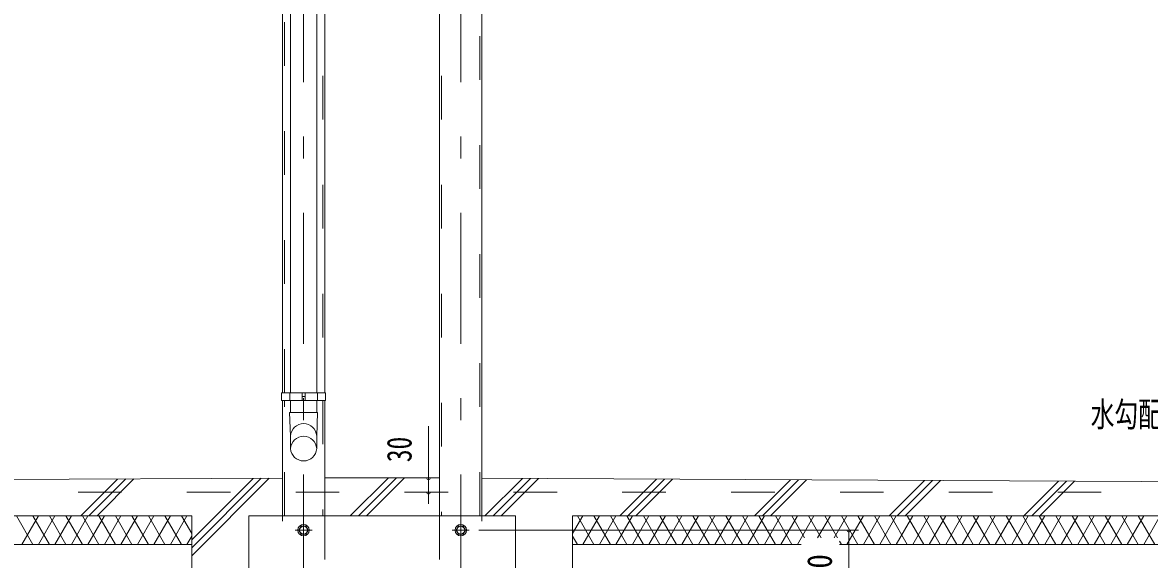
# Model space of a CAD drawing. Units: millimetres, scale not verified. Extents: x -31546 to 31551, y -14700 to 14700.
# Drawn here: x 18733 to 27015, y 1038 to 4979 of the extents above; entities that cross this region are included whole.
import ezdxf
from ezdxf.enums import TextEntityAlignment as Align

# ---------------------------------------------------------------- set-up
doc = ezdxf.new("R2010")
doc.units = ezdxf.units.MM
doc.header["$LTSCALE"] = 80
doc.linetypes.add('USER2', pattern=[10, 4, -6])
doc.linetypes.add('USER3', pattern=[24, 12, -5, 2, -5])
for name, color, linetype, lineweight in [('0-6_2-02BOLD', 7, 'Continuous', 18), ('0-7_2-12HIDDEN', 3, 'USER2', 18), ('0-8_2-22CENTER', 3, 'USER3', 18), ('0-A_2-52DIM', 3, 'Continuous', 18), ('0-B_2-62HATCH', 2, 'Continuous', 18)]:
    doc.layers.add(name, color=color, linetype=linetype, lineweight=lineweight)
doc.styles.add('ＭＳ ゴシック', font='')
doc.styles.get('ＭＳ ゴシック').set_extended_font_data('MS Gothic')

msp = doc.modelspace()

# ---------------------------------------------------------------- linework, layer by layer
at = {"layer": '0-6_2-02BOLD'}
for p, q in [((20702.26, 8497.9), (20702.26, 2260.9)), ((20894.79, 8497.9), (20894.79, 2260.9)), ((20642.59, 2260.9), (20642.59, 7787.41)), ((20954.44, 2260.9), (20954.44, 7787.41)), ((21797.6, 1357.9), (21797.6, 7787.41)), ((22109.45, 7787.41), (22109.45, 1357.9)), ((20696.66, 2204.9), (20696.66, 2260.9)), ((20787.81, 2260.9), (20787.81, 2204.9)), ((20809.19, 2260.9), (20809.19, 2204.9)), ((20900.34, 2204.9), (20900.34, 2260.9)), ((20642.59, 1357.9), (20642.59, 2204.9)), ((20702.24, 2115.78), (20702.24, 2204.9)), ((20798.48, 2232.9), (20787.81, 2232.9)), ((20798.52, 2232.9), (20809.19, 2232.9)), ((20894.73, 2204.9), (20894.73, 2115.78)), ((20954.44, 2204.9), (20954.44, 1357.9)), ((20642.59, 1634.25), (14341.02, 1602.9)), ((20396.02, 1357.9), (20396.02, 482.9)), ((22776.02, 1357.9), (22776.02, 482.9)), ((22776.02, 1357.9), (28411.02, 1357.9)), ((24456.02, 1147.9), (22776.02, 1147.9))]:
    msp.add_line(p, q, dxfattribs=at)
for points in [[(20798.48, 2204.9), (20636.96, 2204.9), (20636.96, 2260.9), (20798.48, 2260.9)], [(20798.52, 2204.9), (20960.04, 2204.9), (20960.04, 2260.9), (20798.52, 2260.9)], [(20695.25, 2115.79), (20901.75, 2115.79), (20894.75, 1941.96), (20894.75, 1851.51)], [(20702.26, 1851.51), (20702.26, 1941.96), (20695.25, 2115.79)], [(14341.02, 1602.9), (14341.02, 1147.9), (19976.02, 1147.9)], [(20954.44, 1635.81), (21376.02, 1637.9), (21797.59, 1635.81)], [(22109.44, 1634.25), (28411.02, 1602.9), (28411.02, 1147.9), (24736.02, 1147.9)], [(19976.02, 482.9), (19976.02, 1357.9), (14341.02, 1357.9)], [(22356.03, 482.9), (22356.03, 1357.9), (20396.02, 1357.9)]]:
    msp.add_lwpolyline(points, dxfattribs=at)
for points in [[(20815.69, 1282.65), (20781.34, 1282.65), (20764.17, 1252.9), (20781.34, 1223.15), (20815.69, 1223.15), (20832.87, 1252.9)], [(21970.69, 1282.65), (21987.87, 1252.9), (21970.69, 1223.15), (21936.34, 1223.15), (21919.17, 1252.9), (21936.34, 1282.65)]]:
    msp.add_lwpolyline(points, close=True, dxfattribs=at)
for centre, radius in [((20798.52, 1252.9), 42), ((20798.52, 1252.9), 28.88), ((21953.52, 1252.9), 42), ((21953.52, 1252.9), 28.88)]:
    msp.add_circle(centre, radius, dxfattribs=at)
for centre, radius, start, end in [((20798.52, 1938.53), 96.43, 3.55867, 176.44133), ((20798.52, 1845.52), 96.43, 3.55867, 176.44133), ((20798.52, 1857.5), 96.44, 183.56303, 356.43697)]:
    msp.add_arc(centre, radius, start, end, dxfattribs=at)
at = {"layer": '0-7_2-12HIDDEN'}
for p, q in [((20657.29, 2260.9), (20657.29, 7787.41)), ((20939.74, 7787.41), (20939.74, 2260.9)), ((21812.3, 7787.41), (21812.3, 1357.9)), ((22094.75, 1357.9), (22094.75, 7787.41)), ((20657.29, 1357.9), (20657.29, 2204.9)), ((20939.74, 2204.9), (20939.74, 1357.9)), ((14341.02, 1532.9), (28411.02, 1532.9))]:
    msp.add_line(p, q, dxfattribs=at)
for points in [[(20954.44, 1357.9), (20954.44, 517.9), (20642.59, 517.9), (20642.59, 1357.9)], [(21797.59, 1357.9), (21797.59, 517.9), (22109.44, 517.9), (22109.44, 1357.9)]]:
    msp.add_lwpolyline(points, dxfattribs=at)
at = {"layer": '0-8_2-22CENTER'}
for p, q in [((20798.52, 9341.41), (20798.52, -1827.1)), ((21953.51, 9341.41), (21953.51, -1827.1)), ((20861.52, 1252.9), (20735.52, 1252.9)), ((22016.52, 1252.9), (21890.52, 1252.9))]:
    msp.add_line(p, q, dxfattribs=at)
at = {"layer": '0-A_2-52DIM'}
for p, q in [((21716.97, 1445.03), (21716.97, 2015.9)), ((21772.69, 1637.9), (21465.75, 1637.9)), ((21730.97, 1637.9), (21702.97, 1637.9)), ((21730.97, 1532.9), (21702.97, 1532.9)), ((24876.02, 1252.9), (22086.52, 1252.9)), ((24820.02, 1252.9), (24792.02, 1252.9)), ((24806.02, 104.9), (24806.02, 1252.9))]:
    msp.add_line(p, q, dxfattribs=at)
for centre in [(21716.97, 1637.9), (21716.97, 1532.9), (24806.02, 1252.9)]:
    msp.add_arc(centre, 14, 180, 0, dxfattribs=at)
at = {"layer": '0-B_2-62HATCH'}
for p, q in [((19161.73, 1357.9), (19432.06, 1628.23)), ((19491.75, 1628.53), (19221.12, 1357.9)), ((19280.52, 1357.9), (19551.45, 1628.83)), ((19976.02, 1063.45), (20546.35, 1633.77)), ((20486.65, 1633.48), (19976.02, 1122.85)), ((19976.02, 1182.24), (20426.95, 1633.18)), ((21141.62, 1357.9), (21421.4, 1637.68)), ((21480.5, 1637.38), (21201.02, 1357.9)), ((21260.42, 1357.9), (21539.6, 1637.09)), ((22131.57, 1357.9), (22406.45, 1632.78)), ((22465.55, 1632.48), (22190.97, 1357.9)), ((22250.37, 1357.9), (22524.66, 1632.19)), ((23391.5, 1627.88), (23121.52, 1357.9)), ((23180.92, 1357.9), (23450.6, 1627.58)), ((23240.32, 1357.9), (23509.7, 1627.29)), ((24111.48, 1357.9), (24376.55, 1622.97)), ((24435.65, 1622.68), (24170.88, 1357.9)), ((24230.27, 1357.9), (24494.75, 1622.39)), ((25101.42, 1357.9), (25361.59, 1618.07)), ((25420.7, 1617.78), (25160.82, 1357.9)), ((25479.8, 1617.49), (25220.22, 1357.9)), ((26091.37, 1357.9), (26346.65, 1613.17)), ((26405.74, 1612.88), (26150.77, 1357.9)), ((26210.16, 1357.9), (26464.85, 1612.59)), ((18809.69, 1147.9), (18688.45, 1357.9)), ((18728.86, 1147.9), (18850.11, 1357.9)), ((18809.69, 1357.9), (18930.94, 1147.9)), ((18971.35, 1357.9), (18850.11, 1147.9)), ((19052.18, 1147.9), (18930.94, 1357.9)), ((18971.35, 1147.9), (19092.6, 1357.9)), ((19052.18, 1357.9), (19173.42, 1147.9)), ((19213.83, 1357.9), (19092.6, 1147.9)), ((19173.42, 1357.9), (19294.66, 1147.9)), ((19213.83, 1147.9), (19335.08, 1357.9)), ((19415.91, 1147.9), (19294.67, 1357.9)), ((19335.08, 1147.9), (19456.32, 1357.9)), ((19415.91, 1357.9), (19537.15, 1147.9)), ((19577.57, 1357.9), (19456.32, 1147.9)), ((19658.4, 1147.9), (19537.16, 1357.9)), ((19577.57, 1147.9), (19698.81, 1357.9)), ((19658.4, 1357.9), (19779.65, 1147.9)), ((19820.06, 1357.9), (19698.81, 1147.9)), ((19900.88, 1147.9), (19779.65, 1357.9)), ((19820.06, 1147.9), (19941.29, 1357.9)), ((19900.88, 1357.9), (19976.02, 1227.77)), ((22851.15, 1357.9), (22776.02, 1227.79)), ((22931.98, 1147.9), (22810.73, 1357.9)), ((22851.14, 1147.9), (22972.39, 1357.9)), ((22931.98, 1357.9), (23053.22, 1147.9)), ((23093.63, 1357.9), (22972.39, 1147.9)), ((23174.46, 1147.9), (23053.22, 1357.9)), ((23093.63, 1147.9), (23214.87, 1357.9)), ((23295.7, 1147.9), (23174.46, 1357.9)), ((23336.12, 1357.9), (23214.87, 1147.9)), ((23416.95, 1147.9), (23295.7, 1357.9)), ((23457.36, 1357.9), (23336.12, 1147.9)), ((23538.18, 1147.9), (23416.95, 1357.9)), ((23578.61, 1357.9), (23457.36, 1147.9)), ((23538.19, 1357.9), (23659.44, 1147.9)), ((23699.85, 1357.9), (23578.61, 1147.9)), ((23780.68, 1147.9), (23659.44, 1357.9)), ((23699.85, 1147.9), (23821.09, 1357.9)), ((23780.68, 1357.9), (23901.92, 1147.9)), ((23942.33, 1357.9), (23821.09, 1147.9)), ((24023.16, 1147.9), (23901.92, 1357.9)), ((23942.33, 1147.9), (24063.58, 1357.9)), ((24023.16, 1357.9), (24144.41, 1147.9)), ((24184.82, 1357.9), (24063.58, 1147.9)), ((24265.65, 1147.9), (24144.41, 1357.9)), ((24184.82, 1147.9), (24306.07, 1357.9)), ((24386.9, 1147.9), (24265.65, 1357.9)), ((24427.31, 1357.9), (24306.07, 1147.9)), ((24386.9, 1357.9), (24480.19, 1196.31)), ((24548.55, 1357.9), (24427.31, 1147.9)), ((24601.44, 1196.31), (24508.14, 1357.9)), ((24669.8, 1357.9), (24576.51, 1196.31)), ((24722.68, 1196.31), (24629.38, 1357.9)), ((24791.04, 1357.9), (24697.75, 1196.31)), ((24750.63, 1357.9), (24871.86, 1147.9)), ((24912.29, 1357.9), (24791.04, 1147.9)), ((24993.12, 1147.9), (24871.86, 1357.9)), ((24912.29, 1147.9), (25033.52, 1357.9)), ((24993.12, 1357.9), (25114.36, 1147.9)), ((25154.77, 1357.9), (25033.52, 1147.9)), ((25235.59, 1147.9), (25114.36, 1357.9)), ((25154.77, 1147.9), (25276.01, 1357.9)), ((25235.6, 1357.9), (25356.84, 1147.9)), ((25397.26, 1357.9), (25276.01, 1147.9)), ((25478.09, 1147.9), (25356.84, 1357.9)), ((25397.26, 1147.9), (25518.5, 1357.9)), ((25478.09, 1357.9), (25599.33, 1147.9)), ((25639.75, 1357.9), (25518.5, 1147.9)), ((25720.58, 1147.9), (25599.33, 1357.9)), ((25639.75, 1147.9), (25760.99, 1357.9)), ((25720.58, 1357.9), (25841.82, 1147.9)), ((25882.23, 1357.9), (25760.99, 1147.9)), ((25963.06, 1147.9), (25841.82, 1357.9)), ((25882.23, 1147.9), (26003.48, 1357.9)), ((25963.06, 1357.9), (26084.3, 1147.9)), ((26124.72, 1357.9), (26003.48, 1147.9)), ((26205.55, 1147.9), (26084.3, 1357.9)), ((26124.72, 1147.9), (26245.97, 1357.9)), ((26205.55, 1357.9), (26326.8, 1147.9)), ((26367.21, 1357.9), (26245.97, 1147.9)), ((26448.04, 1147.9), (26326.8, 1357.9)), ((26367.21, 1147.9), (26488.45, 1357.9)), ((26448.04, 1357.9), (26569.28, 1147.9)), ((26609.69, 1357.9), (26488.45, 1147.9)), ((26690.52, 1147.9), (26569.28, 1357.9)), ((26609.69, 1147.9), (26730.94, 1357.9)), ((26690.53, 1357.9), (26811.77, 1147.9)), ((26852.19, 1357.9), (26730.94, 1147.9)), ((26933.02, 1147.9), (26811.77, 1357.9)), ((26852.18, 1147.9), (26973.43, 1357.9)), ((26933.02, 1357.9), (27054.26, 1147.9)), ((27094.68, 1357.9), (26973.43, 1147.9)), ((19976.02, 1208.04), (19941.3, 1147.9)), ((22776.02, 1208.02), (22810.73, 1147.9)), ((24750.63, 1147.9), (24736.02, 1173.2))]:
    msp.add_line(p, q, dxfattribs=at)

# ---------------------------------------------------------------- texts
at = {"layer": '0-A_2-52DIM', "color": 7, "style": 'ＭＳ ゴシック', "width": 0.7}
msp.add_text('水勾配\u3000１／２００', height=182.3, dxfattribs=at).set_placement((26583.85, 1957.68), align=Align.BOTTOM_LEFT)
at = {"layer": '0-A_2-52DIM', "color": 7, "style": 'ＭＳ ゴシック'}
for s, width, p in [('30', 0.75, (21646.96, 1752.26)), ('170', 0.85, (24736.02, 760.12))]:
    msp.add_text(s, height=182.3, rotation=90, dxfattribs=dict(at, width=width)).set_placement(p, align=Align.BOTTOM_LEFT)

doc.saveas('drawing.dxf')
